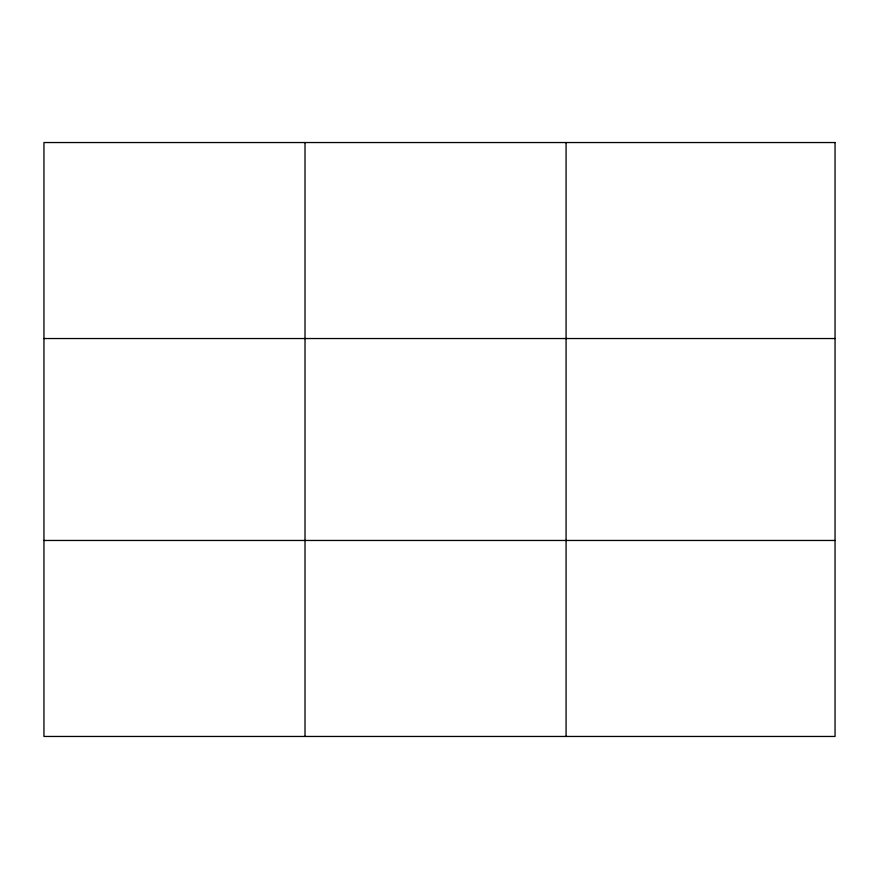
<?xml version="1.0" encoding="UTF-8"?>
<svg xmlns="http://www.w3.org/2000/svg" width="879" height="879" viewBox="0 0 879 879"><rect width="100%" height="100%" fill="white"/><g stroke="black" fill="none" stroke-linecap="round" stroke-linejoin="round"><path stroke-width="1.32" d="M305.013 736.459L305.013 142.541M566.076 736.459L566.076 142.541M43.95 338.536L835.05 338.536M43.95 540.464L835.05 540.464M835.05 142.541L835.05 736.459L43.95 736.459L43.95 142.541L835.05 142.541"/></g></svg>
